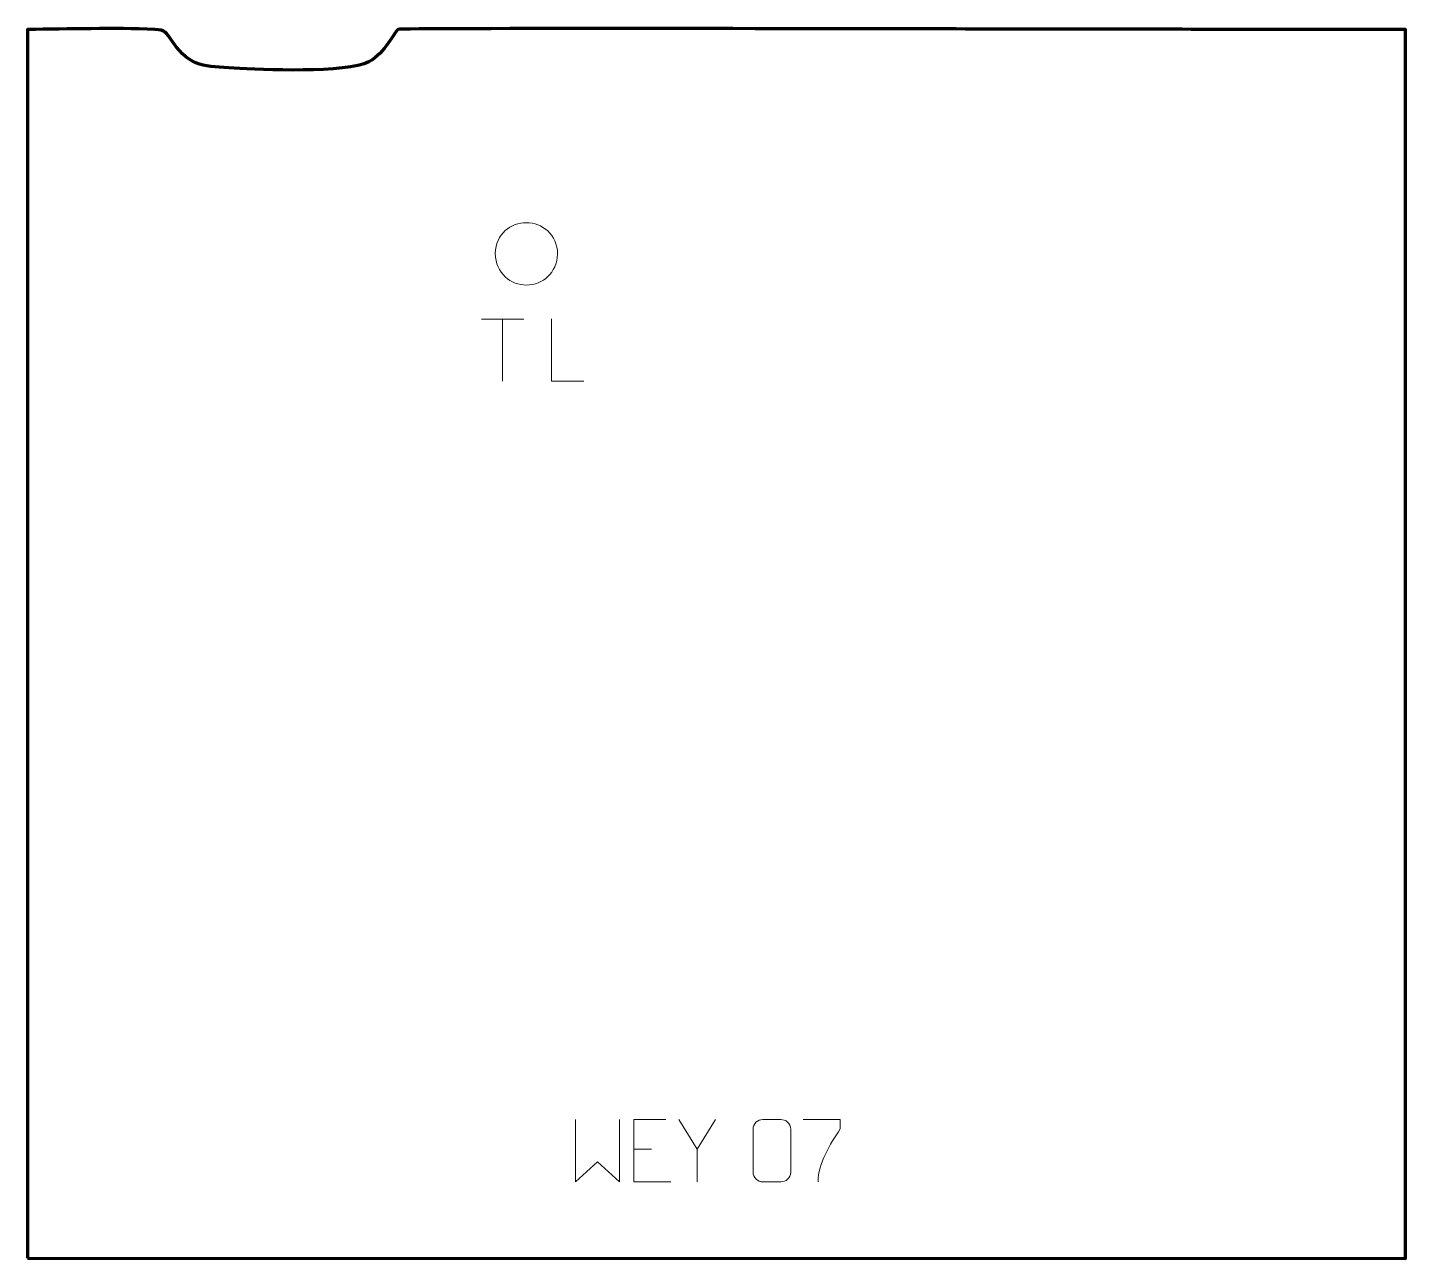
# Model space of a CAD drawing. Header units: millimetres. Extents: x -515 to 37, y 171 to 664.
import ezdxf

# ---------------------------------------------------------------- set-up
doc = ezdxf.new("R2010")
doc.units = ezdxf.units.MM
doc.header["$MEASUREMENT"] = 0
doc.layers.add('layer 1', color=7, linetype='Continuous')

msp = doc.modelspace()

# ---------------------------------------------------------------- linework, layer by layer
at = {"layer": 'layer 1', "color": 242, "lineweight": 158}
msp.add_open_spline([(-515.2575, 170.8246), (-515.2575, 170.8246), (-515.2406, 663.5334), (-515.2406, 663.5334), (-515.2406, 663.5334), (-498.5819, 663.5775), (-480.7651, 664.2719), (-464.2579, 663.5088), (-464.2579, 663.5088), (-459.8244, 663.3038), (-459.8408, 662.527), (-456.9736, 658.3583), (-456.9736, 658.3583), (-450.0033, 648.2241), (-443.7285, 648.7221), (-432.4404, 647.9916), (-432.4404, 647.9916), (-421.6329, 647.2923), (-387.3345, 645.9346), (-378.4135, 650.469), (-378.4135, 650.469), (-371.59, 654.3896), (-368.4626, 662.3128), (-366.6667, 663.5082), (-366.6667, 663.5082), (-365.7441, 664.1221), (-178.1469, 663.7534), (-157.5059, 663.72), (-157.5059, 663.72), (-118.8229, 663.6571), (-80.14, 663.5796), (-41.4569, 663.5526), (-41.4569, 663.5526), (-15.2533, 663.5348), (10.9504, 663.5221), (37.154, 663.5211), (37.154, 663.5211), (37.154, 663.5211), (37.1392, 170.7507), (37.1392, 170.7507), (37.1392, 170.7507), (37.1392, 170.7507), (-515.2575, 170.8246), (-515.2575, 170.8246)], degree=3, knots=[0, 0, 0, 0, 0.08333333, 0.08333333, 0.08333333, 0.08333333, 0.16666667, 0.16666667, 0.16666667, 0.16666667, 0.25, 0.25, 0.25, 0.25, 0.33333333, 0.33333333, 0.33333333, 0.33333333, 0.41666667, 0.41666667, 0.41666667, 0.41666667, 0.5, 0.5, 0.5, 0.5, 0.58333333, 0.58333333, 0.58333333, 0.58333333, 0.66666667, 0.66666667, 0.66666667, 0.66666667, 0.75, 0.75, 0.75, 0.75, 0.83333333, 0.83333333, 0.83333333, 0.83333333, 1, 1, 1, 1], dxfattribs=at)
at = {"layer": 'layer 1', "color": 142, "lineweight": 9}
for points, knots in [([(-327.7406, 573.6628), (-327.6564, 581.568), (-321.3779, 586.1466), (-315.2406, 586.0311), (-315.2406, 586.0311), (-309.1033, 586.1466), (-302.8248, 581.3092), (-302.7406, 573.404), (-302.7406, 573.404), (-303.1814, 565.8691), (-308.4693, 561.0707), (-315.2406, 561.0357), (-315.2406, 561.0357), (-321.3779, 560.9202), (-327.6564, 565.7576), (-327.7406, 573.6628)], [0, 0, 0, 0, 0.2, 0.2, 0.2, 0.2, 0.4, 0.4, 0.4, 0.4, 0.6, 0.6, 0.6, 0.6, 1, 1, 1, 1]), ([(-292.2925, 522.4651), (-292.2925, 522.4651), (-305.2416, 522.4651), (-305.2416, 522.4651), (-305.2416, 522.4651), (-305.2416, 522.4651), (-305.2416, 547.4187), (-305.2416, 547.4187)], [0, 0, 0, 0, 0.33333333, 0.33333333, 0.33333333, 0.33333333, 1, 1, 1, 1]), ([(-295.6359, 226.4285), (-295.6359, 226.4285), (-295.6359, 201.485), (-295.6359, 201.485), (-295.6359, 201.485), (-295.6359, 201.485), (-286.7984, 209.545), (-286.7984, 209.545), (-286.7984, 209.545), (-286.7984, 209.545), (-277.9612, 201.4856), (-277.9612, 201.4856), (-277.9612, 201.4856), (-277.9612, 201.4856), (-277.9612, 226.4285), (-277.9612, 226.4285)], [0, 0, 0, 0, 0.2, 0.2, 0.2, 0.2, 0.4, 0.4, 0.4, 0.4, 0.6, 0.6, 0.6, 0.6, 1, 1, 1, 1]), ([(-259.3735, 226.4263), (-259.3735, 226.4263), (-272.24, 226.4263), (-272.24, 226.4263), (-272.24, 226.4263), (-272.24, 226.4263), (-272.24, 201.4873), (-272.24, 201.4873), (-272.24, 201.4873), (-272.24, 201.4873), (-257.3828, 201.4873), (-257.3828, 201.4873)], [0, 0, 0, 0, 0.25, 0.25, 0.25, 0.25, 0.5, 0.5, 0.5, 0.5, 1, 1, 1, 1]), ([(-239.5044, 226.4263), (-239.5044, 226.4263), (-246.8226, 214.5345), (-246.8226, 214.5345), (-246.8226, 214.5345), (-246.8226, 214.5345), (-246.8219, 201.4873), (-246.8219, 201.4873)], [0, 0, 0, 0, 0.33333333, 0.33333333, 0.33333333, 0.33333333, 1, 1, 1, 1]), ([(-220.418, 226.4488), (-218.0532, 226.4488), (-215.6881, 226.4488), (-213.3229, 226.4488), (-213.3229, 226.4488), (-211.3436, 226.4844), (-209.3188, 224.991), (-209.2917, 222.5503), (-209.2917, 222.5503), (-209.2921, 216.7962), (-209.2921, 211.0418), (-209.2917, 205.287), (-209.2917, 205.287), (-209.4338, 202.9607), (-211.1391, 201.4793), (-213.3229, 201.4684), (-213.3229, 201.4684), (-215.694, 201.4688), (-218.065, 201.4688), (-220.4356, 201.4684), (-220.4356, 201.4684), (-222.393, 201.3629), (-224.3982, 203.2498), (-224.3868, 205.2696), (-224.3868, 205.2696), (-224.3864, 211.0468), (-224.3864, 216.8237), (-224.3868, 222.6002), (-224.3868, 222.6002), (-224.3825, 224.7409), (-222.6065, 226.4624), (-220.418, 226.4488)], [0, 0, 0, 0, 0.11111111, 0.11111111, 0.11111111, 0.11111111, 0.22222222, 0.22222222, 0.22222222, 0.22222222, 0.33333333, 0.33333333, 0.33333333, 0.33333333, 0.44444444, 0.44444444, 0.44444444, 0.44444444, 0.55555556, 0.55555556, 0.55555556, 0.55555556, 0.66666667, 0.66666667, 0.66666667, 0.66666667, 0.77777778, 0.77777778, 0.77777778, 0.77777778, 1, 1, 1, 1]), ([(-204.2547, 226.4288), (-204.2547, 226.4288), (-189.4472, 226.4288), (-189.4472, 226.4288), (-189.4472, 226.4288), (-189.4475, 225.18), (-189.4475, 223.9311), (-189.4472, 222.682), (-189.4472, 222.682), (-193.4392, 216.6884), (-198.3516, 208.8594), (-198.3516, 201.4848)], [0, 0, 0, 0, 0.25, 0.25, 0.25, 0.25, 0.5, 0.5, 0.5, 0.5, 1, 1, 1, 1])]:
    msp.add_open_spline(points, degree=3, knots=knots, dxfattribs=at)
for points in [[(-333.2821, 547.3952), (-333.2821, 547.3952), (-316.2949, 547.3952), (-316.2949, 547.3952)], [(-324.7883, 522.4652), (-324.7883, 522.4652), (-324.7883, 547.4187), (-324.7883, 547.4187)], [(-246.8226, 214.5345), (-246.8226, 214.5345), (-254.1392, 226.4263), (-254.1392, 226.4263)], [(-272.24, 214.5536), (-272.24, 214.5536), (-265.076, 214.5536), (-265.076, 214.5536)]]:
    msp.add_open_spline(points, degree=3, dxfattribs=at)

doc.saveas('drawing.dxf')
